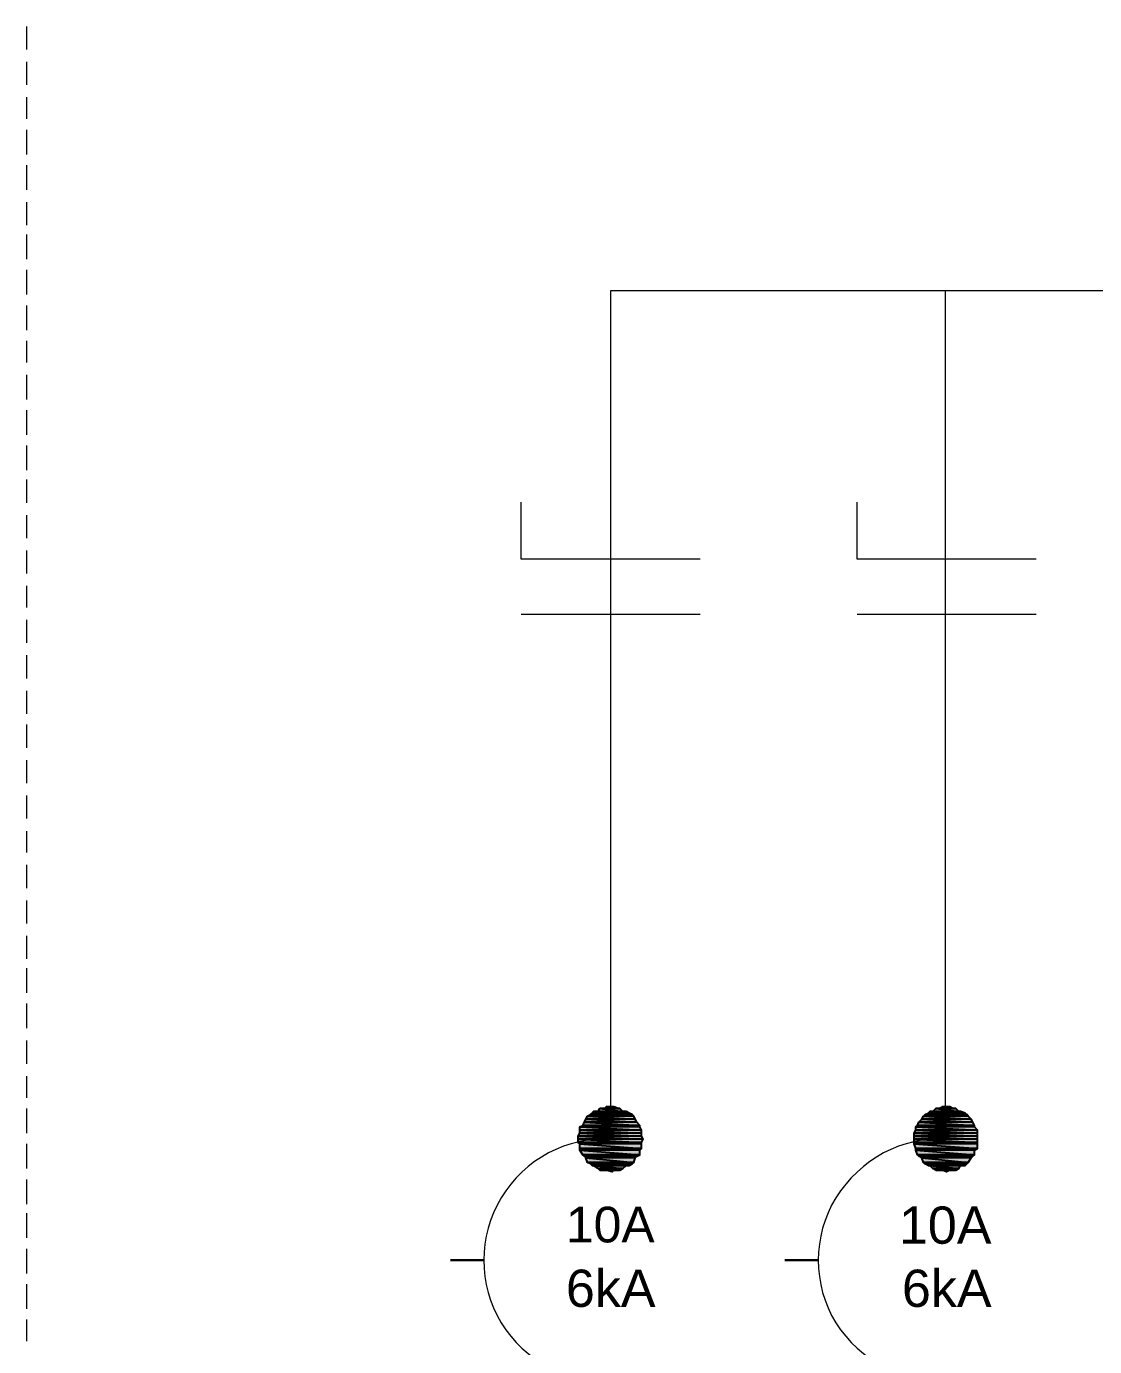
# Model space of a CAD drawing. Header units: millimetres. Extents: x 40 to 176, y -32 to 59.
# Drawn here: x 159.696 to 161.989, y 49.692 to 52.525 of the extents above; entities that cross this region are included whole.
import ezdxf

# ---------------------------------------------------------------- set-up
doc = ezdxf.new("R2010")
doc.units = ezdxf.units.MM
doc.layers.add('13 - Diagrama unifilar', color=7, linetype='Continuous', lineweight=30)
doc.styles.add('Arial0', font='arial.ttf', dxfattribs={"height": 3.14658})

msp = doc.modelspace()

# ---------------------------------------------------------------- hatches: boundary and pattern name
at = {"layer": '13 - Diagrama unifilar', "true_color": 0x000007}
h = msp.add_hatch(color=7, dxfattribs=at)
h.paths.add_polyline_path([(160.9568, 50.2061), (160.9403, 50.2061), (160.9667, 50.2028)])
h.paths.add_polyline_path([(160.9403, 50.2061), (160.9667, 50.2028), (160.937, 50.2028)])
h = msp.add_hatch(color=7, dxfattribs=at)
h.paths.add_polyline_path([(161.6779, 50.2061), (161.6614, 50.2061), (161.6846, 50.2028)])
h.paths.add_polyline_path([(161.6614, 50.2061), (161.6846, 50.2028), (161.6548, 50.2028)])
h = msp.add_hatch(color=7, dxfattribs=at)
h.paths.add_polyline_path([(161.0031, 50.1796), (160.8973, 50.1796), (161.0064, 50.173)])
h.paths.add_polyline_path([(160.8973, 50.1796), (161.0064, 50.173), (160.894, 50.173)])
h = msp.add_hatch(color=7, dxfattribs=at)
h.paths.add_polyline_path([(160.9998, 50.1862), (160.9006, 50.1862), (161.0031, 50.1796)])
h.paths.add_polyline_path([(160.9006, 50.1862), (161.0031, 50.1796), (160.8973, 50.1796)])
h = msp.add_hatch(color=7, dxfattribs=at)
h.paths.add_polyline_path([(160.9965, 50.1895), (160.9072, 50.1895), (160.9998, 50.1862)])
h.paths.add_polyline_path([(160.9072, 50.1895), (160.9998, 50.1862), (160.9006, 50.1862)])
h = msp.add_hatch(color=7, dxfattribs=at)
h.paths.add_polyline_path([(160.9899, 50.1928), (160.9105, 50.1928), (160.9965, 50.1895)])
h.paths.add_polyline_path([(160.9105, 50.1928), (160.9965, 50.1895), (160.9072, 50.1895)])
h = msp.add_hatch(color=7, dxfattribs=at)
h.paths.add_polyline_path([(160.9833, 50.1962), (160.9138, 50.1962), (160.9899, 50.1928)])
h.paths.add_polyline_path([(160.9138, 50.1962), (160.9899, 50.1928), (160.9105, 50.1928)])
h = msp.add_hatch(color=7, dxfattribs=at)
h.paths.add_polyline_path([(160.97, 50.2028), (160.927, 50.2028), (160.9767, 50.1962)])
h.paths.add_polyline_path([(160.927, 50.2028), (160.9767, 50.1962), (160.9237, 50.1962)])
h = msp.add_hatch(color=7, dxfattribs=at)
h.paths.add_polyline_path([(161.7243, 50.1796), (161.6184, 50.1796), (161.7276, 50.173)])
h.paths.add_polyline_path([(161.6184, 50.1796), (161.7276, 50.173), (161.6118, 50.173)])
h = msp.add_hatch(color=7, dxfattribs=at)
h.paths.add_polyline_path([(161.7176, 50.1862), (161.6217, 50.1862), (161.7243, 50.1796)])
h.paths.add_polyline_path([(161.6217, 50.1862), (161.7243, 50.1796), (161.6184, 50.1796)])
h = msp.add_hatch(color=7, dxfattribs=at)
h.paths.add_polyline_path([(161.7143, 50.1895), (161.625, 50.1895), (161.7176, 50.1862)])
h.paths.add_polyline_path([(161.625, 50.1895), (161.7176, 50.1862), (161.6217, 50.1862)])
h = msp.add_hatch(color=7, dxfattribs=at)
h.paths.add_polyline_path([(161.711, 50.1928), (161.6316, 50.1928), (161.7143, 50.1895)])
h.paths.add_polyline_path([(161.6316, 50.1928), (161.7143, 50.1895), (161.625, 50.1895)])
h = msp.add_hatch(color=7, dxfattribs=at)
h.paths.add_polyline_path([(161.7011, 50.1962), (161.6349, 50.1962), (161.711, 50.1928)])
h.paths.add_polyline_path([(161.6349, 50.1962), (161.711, 50.1928), (161.6316, 50.1928)])
h = msp.add_hatch(color=7, dxfattribs=at)
h.paths.add_polyline_path([(161.6912, 50.2028), (161.6482, 50.2028), (161.6978, 50.1962)])
h.paths.add_polyline_path([(161.6482, 50.2028), (161.6978, 50.1962), (161.6416, 50.1962)])
h = msp.add_hatch(color=7, dxfattribs=at)
h.paths.add_polyline_path([(161.0163, 50.1498), (160.884, 50.1498), (161.0163, 50.1432)])
h.paths.add_polyline_path([(160.884, 50.1498), (161.0163, 50.1432), (160.8807, 50.1432)])
h = msp.add_hatch(color=7, dxfattribs=at)
h.paths.add_polyline_path([(161.013, 50.1664), (160.8906, 50.1664), (161.013, 50.1631)])
h.paths.add_polyline_path([(160.8906, 50.1664), (161.013, 50.1631), (160.884, 50.1631)])
h = msp.add_hatch(color=7, dxfattribs=at)
h.paths.add_polyline_path([(161.013, 50.1631), (160.884, 50.1631), (161.0163, 50.1565)])
h.paths.add_polyline_path([(160.884, 50.1631), (161.0163, 50.1565), (160.884, 50.1565)])
h = msp.add_hatch(color=7, dxfattribs=at)
h.paths.add_polyline_path([(161.0163, 50.1565), (160.884, 50.1565), (161.0163, 50.1498)])
h.paths.add_polyline_path([(160.884, 50.1565), (161.0163, 50.1498), (160.884, 50.1498)])
h = msp.add_hatch(color=7, dxfattribs=at)
h.paths.add_polyline_path([(161.0064, 50.173), (160.894, 50.173), (161.013, 50.1664)])
h.paths.add_polyline_path([(160.894, 50.173), (161.013, 50.1664), (160.8906, 50.1664)])
h = msp.add_hatch(color=7, dxfattribs=at)
h.paths.add_polyline_path([(161.7375, 50.1565), (161.6052, 50.1565), (161.7375, 50.1498)])
h.paths.add_polyline_path([(161.6052, 50.1565), (161.7375, 50.1498), (161.6019, 50.1498)])
h = msp.add_hatch(color=7, dxfattribs=at)
h.paths.add_polyline_path([(161.7375, 50.1498), (161.6019, 50.1498), (161.7375, 50.1432)])
h.paths.add_polyline_path([(161.6019, 50.1498), (161.7375, 50.1432), (161.6019, 50.1432)])
h = msp.add_hatch(color=7, dxfattribs=at)
h.paths.add_polyline_path([(161.7309, 50.1664), (161.6085, 50.1664), (161.7309, 50.1631)])
h.paths.add_polyline_path([(161.6085, 50.1664), (161.7309, 50.1631), (161.6052, 50.1631)])
h = msp.add_hatch(color=7, dxfattribs=at)
h.paths.add_polyline_path([(161.7309, 50.1631), (161.6052, 50.1631), (161.7375, 50.1565)])
h.paths.add_polyline_path([(161.6052, 50.1631), (161.7375, 50.1565), (161.6052, 50.1565)])
h = msp.add_hatch(color=7, dxfattribs=at)
h.paths.add_polyline_path([(161.7276, 50.173), (161.6118, 50.173), (161.7309, 50.1664)])
h.paths.add_polyline_path([(161.6118, 50.173), (161.7309, 50.1664), (161.6085, 50.1664)])
h = msp.add_hatch(color=7, dxfattribs=at)
h.paths.add_polyline_path([(161.0163, 50.1432), (160.8807, 50.1432), (161.0197, 50.1366)])
h.paths.add_polyline_path([(160.8807, 50.1432), (161.0197, 50.1366), (160.8807, 50.1366)])
h = msp.add_hatch(color=7, dxfattribs=at)
h.paths.add_polyline_path([(161.0197, 50.1366), (160.8807, 50.1366), (161.0163, 50.13)])
h.paths.add_polyline_path([(160.8807, 50.1366), (161.0163, 50.13), (160.8807, 50.13)])
h = msp.add_hatch(color=7, dxfattribs=at)
h.paths.add_polyline_path([(161.0163, 50.13), (160.8807, 50.13), (161.0163, 50.1267)])
h.paths.add_polyline_path([(160.8807, 50.13), (161.0163, 50.1267), (160.884, 50.1267)])
h = msp.add_hatch(color=7, dxfattribs=at)
h.paths.add_polyline_path([(161.0163, 50.1267), (160.884, 50.1267), (161.0163, 50.1168)])
h.paths.add_polyline_path([(160.884, 50.1267), (161.0163, 50.1168), (160.884, 50.1168)])
h = msp.add_hatch(color=7, dxfattribs=at)
h.paths.add_polyline_path([(161.7375, 50.1432), (161.6019, 50.1432), (161.7375, 50.1366)])
h.paths.add_polyline_path([(161.6019, 50.1432), (161.7375, 50.1366), (161.6019, 50.1366)])
h = msp.add_hatch(color=7, dxfattribs=at)
h.paths.add_polyline_path([(161.7375, 50.1366), (161.6019, 50.1366), (161.7375, 50.13)])
h.paths.add_polyline_path([(161.6019, 50.1366), (161.7375, 50.13), (161.6019, 50.13)])
h = msp.add_hatch(color=7, dxfattribs=at)
h.paths.add_polyline_path([(161.7375, 50.13), (161.6019, 50.13), (161.7375, 50.1267)])
h.paths.add_polyline_path([(161.6019, 50.13), (161.7375, 50.1267), (161.6019, 50.1267)])
h = msp.add_hatch(color=7, dxfattribs=at)
h.paths.add_polyline_path([(161.7375, 50.1267), (161.6019, 50.1267), (161.7375, 50.1168)])
h.paths.add_polyline_path([(161.6019, 50.1267), (161.7375, 50.1168), (161.6052, 50.1168)])
h = msp.add_hatch(color=7, dxfattribs=at)
h.paths.add_polyline_path([(161.0163, 50.1168), (160.884, 50.1168), (161.013, 50.1135)])
h.paths.add_polyline_path([(160.884, 50.1168), (161.013, 50.1135), (160.884, 50.1135)])
h = msp.add_hatch(color=7, dxfattribs=at)
h.paths.add_polyline_path([(161.013, 50.1135), (160.884, 50.1135), (161.013, 50.1035)])
h.paths.add_polyline_path([(160.884, 50.1135), (161.013, 50.1035), (160.8906, 50.1035)])
h = msp.add_hatch(color=7, dxfattribs=at)
h.paths.add_polyline_path([(161.013, 50.1035), (160.8906, 50.1035), (161.0064, 50.1002)])
h.paths.add_polyline_path([(160.8906, 50.1035), (161.0064, 50.1002), (160.894, 50.1002)])
h = msp.add_hatch(color=7, dxfattribs=at)
h.paths.add_polyline_path([(161.0064, 50.1002), (160.894, 50.1002), (161.0031, 50.0969)])
h.paths.add_polyline_path([(160.894, 50.1002), (161.0031, 50.0969), (160.8973, 50.0969)])
h = msp.add_hatch(color=7, dxfattribs=at)
h.paths.add_polyline_path([(161.0031, 50.0969), (160.8973, 50.0969), (160.9998, 50.087)])
h.paths.add_polyline_path([(160.8973, 50.0969), (160.9998, 50.087), (160.9006, 50.087)])
h = msp.add_hatch(color=7, dxfattribs=at)
h.paths.add_polyline_path([(161.7375, 50.1168), (161.6052, 50.1168), (161.7309, 50.1135)])
h.paths.add_polyline_path([(161.6052, 50.1168), (161.7309, 50.1135), (161.6052, 50.1135)])
h = msp.add_hatch(color=7, dxfattribs=at)
h.paths.add_polyline_path([(161.7309, 50.1135), (161.6052, 50.1135), (161.7309, 50.1035)])
h.paths.add_polyline_path([(161.6052, 50.1135), (161.7309, 50.1035), (161.6085, 50.1035)])
h = msp.add_hatch(color=7, dxfattribs=at)
h.paths.add_polyline_path([(161.7309, 50.1035), (161.6085, 50.1035), (161.7276, 50.1002)])
h.paths.add_polyline_path([(161.6085, 50.1035), (161.7276, 50.1002), (161.6118, 50.1002)])
h = msp.add_hatch(color=7, dxfattribs=at)
h.paths.add_polyline_path([(161.7276, 50.1002), (161.6118, 50.1002), (161.7243, 50.0969)])
h.paths.add_polyline_path([(161.6118, 50.1002), (161.7243, 50.0969), (161.6184, 50.0969)])
h = msp.add_hatch(color=7, dxfattribs=at)
h.paths.add_polyline_path([(161.7243, 50.0969), (161.6184, 50.0969), (161.7176, 50.087)])
h.paths.add_polyline_path([(161.6184, 50.0969), (161.7176, 50.087), (161.6217, 50.087)])
h = msp.add_hatch(color=7, dxfattribs=at)
h.paths.add_polyline_path([(160.9998, 50.087), (160.9006, 50.087), (160.9965, 50.0837)])
h.paths.add_polyline_path([(160.9006, 50.087), (160.9965, 50.0837), (160.9072, 50.0837)])
h = msp.add_hatch(color=7, dxfattribs=at)
h.paths.add_polyline_path([(160.9965, 50.0837), (160.9072, 50.0837), (160.9899, 50.0804)])
h.paths.add_polyline_path([(160.9072, 50.0837), (160.9899, 50.0804), (160.9105, 50.0804)])
h = msp.add_hatch(color=7, dxfattribs=at)
h.paths.add_polyline_path([(160.9833, 50.0804), (160.9138, 50.0804), (160.9767, 50.0738)])
h.paths.add_polyline_path([(160.9138, 50.0804), (160.9767, 50.0738), (160.9237, 50.0738)])
h = msp.add_hatch(color=7, dxfattribs=at)
h.paths.add_polyline_path([(160.9767, 50.0738), (160.9237, 50.0738), (160.97, 50.0705)])
h.paths.add_polyline_path([(160.9237, 50.0738), (160.97, 50.0705), (160.927, 50.0705)])
h = msp.add_hatch(color=7, dxfattribs=at)
h.paths.add_polyline_path([(160.937, 50.0705), (160.9403, 50.0705), (160.9568, 50.0705)])
h.paths.add_polyline_path([(160.9403, 50.0705), (160.9568, 50.0705), (160.9535, 50.0671)])
h = msp.add_hatch(color=7, dxfattribs=at)
h.paths.add_polyline_path([(161.7176, 50.087), (161.6217, 50.087), (161.7143, 50.0837)])
h.paths.add_polyline_path([(161.6217, 50.087), (161.7143, 50.0837), (161.625, 50.0837)])
h = msp.add_hatch(color=7, dxfattribs=at)
h.paths.add_polyline_path([(161.7143, 50.0837), (161.625, 50.0837), (161.711, 50.0804)])
h.paths.add_polyline_path([(161.625, 50.0837), (161.711, 50.0804), (161.6316, 50.0804)])
h = msp.add_hatch(color=7, dxfattribs=at)
h.paths.add_polyline_path([(161.7011, 50.0804), (161.6349, 50.0804), (161.6978, 50.0738)])
h.paths.add_polyline_path([(161.6349, 50.0804), (161.6978, 50.0738), (161.6416, 50.0738)])
h = msp.add_hatch(color=7, dxfattribs=at)
h.paths.add_polyline_path([(161.6978, 50.0738), (161.6416, 50.0738), (161.6912, 50.0705)])
h.paths.add_polyline_path([(161.6416, 50.0738), (161.6912, 50.0705), (161.6482, 50.0705)])
h = msp.add_hatch(color=7, dxfattribs=at)
h.paths.add_polyline_path([(161.6548, 50.0705), (161.6614, 50.0705), (161.6779, 50.0705)])
h.paths.add_polyline_path([(161.6614, 50.0705), (161.6779, 50.0705), (161.6713, 50.0671)])

# ---------------------------------------------------------------- linework, layer by layer
at = {"layer": '13 - Diagrama unifilar'}
for p, q in [((160.6781, 49.8773), (160.6064, 49.8773)), ((161.3959, 49.8773), (161.3242, 49.8773))]:
    msp.add_line(p, q, dxfattribs=at)
at = {"layer": '13 - Diagrama unifilar', "color": 6, "linetype": 'Continuous', "lineweight": 9, "true_color": 0x000006}
for points in [[(159.6965, 52.525), (159.6965, 52.4754), (159.6965, 52.4754)], [(159.6965, 52.4489), (159.6965, 52.3993), (159.6965, 52.3993)], [(159.6965, 52.3728), (159.6965, 52.3265), (159.6965, 52.3265)], [(159.6965, 52.3033), (159.6965, 52.2504), (159.6965, 52.2504)], [(159.6965, 52.2273), (159.6965, 52.1743), (159.6965, 52.1743)], [(159.6965, 52.1479), (159.6965, 52.0982), (159.6965, 52.0982)], [(159.6965, 52.0784), (159.6965, 52.0255), (159.6965, 52.0255)], [(159.6965, 52.0023), (159.6965, 51.9494), (159.6965, 51.9494)], [(159.6965, 51.9262), (159.6965, 51.8733), (159.6965, 51.8733)], [(159.6965, 51.8501), (159.6965, 51.8038), (159.6965, 51.8038)], [(159.6965, 51.7774), (159.6965, 51.7244), (159.6965, 51.7244)], [(159.6965, 51.7013), (159.6965, 51.6484), (159.6965, 51.6484)], [(159.6965, 51.6252), (159.6965, 51.5723), (159.6965, 51.5723)], [(159.6965, 51.5524), (159.6965, 51.5028), (159.6965, 51.5028)], [(159.6965, 51.4763), (159.6965, 51.4267), (159.6965, 51.4267)], [(159.6965, 51.4003), (159.6965, 51.3506), (159.6965, 51.3506)], [(159.6965, 51.3242), (159.6965, 51.2779), (159.6965, 51.2779)], [(159.6965, 51.2514), (159.6965, 51.2018), (159.6965, 51.2018)], [(159.6965, 51.1753), (159.6965, 51.1257), (159.6965, 51.1257)], [(159.6965, 51.0992), (159.6965, 51.0496), (159.6965, 51.0496)], [(159.6965, 51.0265), (159.6965, 50.9768), (159.6965, 50.9768)], [(159.6965, 50.9504), (159.6965, 50.9008), (159.6965, 50.9008)], [(159.6965, 50.8743), (159.6965, 50.8247), (159.6965, 50.8247)], [(159.6965, 50.7982), (159.6965, 50.7519), (159.6965, 50.7519)], [(159.6965, 50.7254), (159.6965, 50.6758), (159.6965, 50.6758)], [(159.6965, 50.6493), (159.6965, 50.5997), (159.6965, 50.5997)], [(159.6965, 50.5733), (159.6965, 50.5236), (159.6965, 50.5236)], [(159.6965, 50.5038), (159.6965, 50.4509), (159.6965, 50.4509)], [(159.6965, 50.4277), (159.6965, 50.3748), (159.6965, 50.3748)], [(159.6965, 50.3483), (159.6965, 50.2987), (159.6965, 50.2987)], [(159.6965, 50.2722), (159.6965, 50.2259), (159.6965, 50.2259)], [(159.6965, 50.2028), (159.6965, 50.1498), (159.6965, 50.1498)], [(159.6965, 50.1267), (159.6965, 50.0738), (159.6965, 50.0738)], [(159.6965, 50.0506), (159.6965, 49.9977), (159.6965, 49.9977)], [(159.6965, 49.9778), (159.6965, 49.9249), (159.6965, 49.9249)], [(159.6965, 49.9017), (159.6965, 49.8488), (159.6965, 49.8488)], [(159.6965, 49.8257), (159.6965, 49.7727), (159.6965, 49.7727)], [(159.6965, 49.7496), (159.6965, 49.7033), (159.6965, 49.7033)]]:
    msp.add_lwpolyline(points, dxfattribs=at)
at = {"layer": '13 - Diagrama unifilar', "color": 7, "linetype": 'Continuous', "lineweight": 9, "true_color": 0x000007}
for points in [[(167.4239, 51.9573), (160.9502, 51.9573), (160.9502, 50.2061)], [(161.668, 51.9573), (161.668, 50.2061), (161.668, 50.2061)], [(161.1421, 51.3817), (160.9502, 51.3817), (160.7583, 51.3817), (160.7583, 51.5041)], [(161.8632, 51.3817), (161.668, 51.3817), (161.4795, 51.3817), (161.4795, 51.5041)], [(161.1421, 51.2626), (160.9502, 51.2626), (160.7583, 51.2626)], [(161.8632, 51.2626), (161.668, 51.2626), (161.4795, 51.2626)]]:
    msp.add_lwpolyline(points, dxfattribs=at)
at = {"layer": '13 - Diagrama unifilar', "color": 7, "linetype": 'Continuous', "lineweight": -2, "true_color": 0x000007}
for points in [[(160.9403, 50.2061), (160.9667, 50.2028), (160.937, 50.2028)], [(160.9535, 50.2061), (160.9568, 50.2061), (160.9403, 50.2061)], [(160.9568, 50.2061), (160.9403, 50.2061), (160.9667, 50.2028)], [(161.6614, 50.2061), (161.6846, 50.2028), (161.6548, 50.2028)], [(161.6713, 50.2061), (161.6779, 50.2061), (161.6614, 50.2061)], [(161.6779, 50.2061), (161.6614, 50.2061), (161.6846, 50.2028)], [(160.8973, 50.1796), (161.0064, 50.173), (160.894, 50.173)], [(160.9006, 50.1862), (161.0031, 50.1796), (160.8973, 50.1796)], [(161.0031, 50.1796), (160.8973, 50.1796), (161.0064, 50.173)], [(160.9072, 50.1895), (160.9998, 50.1862), (160.9006, 50.1862)], [(160.9998, 50.1862), (160.9006, 50.1862), (161.0031, 50.1796)], [(160.9105, 50.1928), (160.9965, 50.1895), (160.9072, 50.1895)], [(160.9965, 50.1895), (160.9072, 50.1895), (160.9998, 50.1862)], [(160.9138, 50.1962), (160.9899, 50.1928), (160.9105, 50.1928)], [(160.9899, 50.1928), (160.9105, 50.1928), (160.9965, 50.1895)], [(160.9237, 50.1962), (160.9833, 50.1962), (160.9138, 50.1962)], [(160.9833, 50.1962), (160.9138, 50.1962), (160.9899, 50.1928)], [(160.927, 50.2028), (160.9767, 50.1962), (160.9237, 50.1962)], [(160.9767, 50.1962), (160.9237, 50.1962), (160.9833, 50.1962)], [(160.937, 50.2028), (160.97, 50.2028), (160.927, 50.2028)], [(160.97, 50.2028), (160.927, 50.2028), (160.9767, 50.1962)], [(160.9667, 50.2028), (160.937, 50.2028), (160.97, 50.2028)], [(161.6184, 50.1796), (161.7276, 50.173), (161.6118, 50.173)], [(161.6217, 50.1862), (161.7243, 50.1796), (161.6184, 50.1796)], [(161.7243, 50.1796), (161.6184, 50.1796), (161.7276, 50.173)], [(161.625, 50.1895), (161.7176, 50.1862), (161.6217, 50.1862)], [(161.7176, 50.1862), (161.6217, 50.1862), (161.7243, 50.1796)], [(161.6316, 50.1928), (161.7143, 50.1895), (161.625, 50.1895)], [(161.7143, 50.1895), (161.625, 50.1895), (161.7176, 50.1862)], [(161.6349, 50.1962), (161.711, 50.1928), (161.6316, 50.1928)], [(161.711, 50.1928), (161.6316, 50.1928), (161.7143, 50.1895)], [(161.6416, 50.1962), (161.7011, 50.1962), (161.6349, 50.1962)], [(161.7011, 50.1962), (161.6349, 50.1962), (161.711, 50.1928)], [(161.6482, 50.2028), (161.6978, 50.1962), (161.6416, 50.1962)], [(161.6978, 50.1962), (161.6416, 50.1962), (161.7011, 50.1962)], [(161.6548, 50.2028), (161.6912, 50.2028), (161.6482, 50.2028)], [(161.6912, 50.2028), (161.6482, 50.2028), (161.6978, 50.1962)], [(161.6846, 50.2028), (161.6548, 50.2028), (161.6912, 50.2028)], [(160.884, 50.1498), (161.0163, 50.1432), (160.8807, 50.1432)], [(160.8906, 50.1664), (161.013, 50.1631), (160.884, 50.1631)], [(161.013, 50.1631), (160.884, 50.1631), (161.0163, 50.1565)], [(160.884, 50.1631), (161.0163, 50.1565), (160.884, 50.1565)], [(161.0163, 50.1565), (160.884, 50.1565), (161.0163, 50.1498)], [(160.884, 50.1565), (161.0163, 50.1498), (160.884, 50.1498)], [(161.0163, 50.1498), (160.884, 50.1498), (161.0163, 50.1432)], [(160.894, 50.173), (161.013, 50.1664), (160.8906, 50.1664)], [(161.013, 50.1664), (160.8906, 50.1664), (161.013, 50.1631)], [(161.0064, 50.173), (160.894, 50.173), (161.013, 50.1664)], [(161.6052, 50.1565), (161.7375, 50.1498), (161.6019, 50.1498)], [(161.7375, 50.1498), (161.6019, 50.1498), (161.7375, 50.1432)], [(161.6019, 50.1498), (161.7375, 50.1432), (161.6019, 50.1432)], [(161.6085, 50.1664), (161.7309, 50.1631), (161.6052, 50.1631)], [(161.7309, 50.1631), (161.6052, 50.1631), (161.7375, 50.1565)], [(161.6052, 50.1631), (161.7375, 50.1565), (161.6052, 50.1565)], [(161.7375, 50.1565), (161.6052, 50.1565), (161.7375, 50.1498)], [(161.6118, 50.173), (161.7309, 50.1664), (161.6085, 50.1664)], [(161.7309, 50.1664), (161.6085, 50.1664), (161.7309, 50.1631)], [(161.7276, 50.173), (161.6118, 50.173), (161.7309, 50.1664)], [(161.0163, 50.1432), (160.8807, 50.1432), (161.0197, 50.1366)], [(160.8807, 50.1432), (161.0197, 50.1366), (160.8807, 50.1366)], [(161.0197, 50.1366), (160.8807, 50.1366), (161.0163, 50.13)], [(160.8807, 50.1366), (161.0163, 50.13), (160.8807, 50.13)], [(161.0163, 50.13), (160.8807, 50.13), (161.0163, 50.1267)], [(160.8807, 50.13), (161.0163, 50.1267), (160.884, 50.1267)], [(161.0163, 50.1267), (160.884, 50.1267), (161.0163, 50.1168)], [(160.884, 50.1267), (161.0163, 50.1168), (160.884, 50.1168)], [(161.7375, 50.1432), (161.6019, 50.1432), (161.7375, 50.1366)], [(161.6019, 50.1432), (161.7375, 50.1366), (161.6019, 50.1366)], [(161.7375, 50.1366), (161.6019, 50.1366), (161.7375, 50.13)], [(161.6019, 50.1366), (161.7375, 50.13), (161.6019, 50.13)], [(161.7375, 50.13), (161.6019, 50.13), (161.7375, 50.1267)], [(161.6019, 50.13), (161.7375, 50.1267), (161.6019, 50.1267)], [(161.7375, 50.1267), (161.6019, 50.1267), (161.7375, 50.1168)], [(161.6019, 50.1267), (161.7375, 50.1168), (161.6052, 50.1168)], [(161.0163, 50.1168), (160.884, 50.1168), (161.013, 50.1135)], [(160.884, 50.1168), (161.013, 50.1135), (160.884, 50.1135)], [(161.013, 50.1135), (160.884, 50.1135), (161.013, 50.1035)], [(160.884, 50.1135), (161.013, 50.1035), (160.8906, 50.1035)], [(161.013, 50.1035), (160.8906, 50.1035), (161.0064, 50.1002)], [(160.8906, 50.1035), (161.0064, 50.1002), (160.894, 50.1002)], [(161.0064, 50.1002), (160.894, 50.1002), (161.0031, 50.0969)], [(160.894, 50.1002), (161.0031, 50.0969), (160.8973, 50.0969)], [(161.0031, 50.0969), (160.8973, 50.0969), (160.9998, 50.087)], [(160.8973, 50.0969), (160.9998, 50.087), (160.9006, 50.087)], [(161.7375, 50.1168), (161.6052, 50.1168), (161.7309, 50.1135)], [(161.6052, 50.1168), (161.7309, 50.1135), (161.6052, 50.1135)], [(161.7309, 50.1135), (161.6052, 50.1135), (161.7309, 50.1035)], [(161.6052, 50.1135), (161.7309, 50.1035), (161.6085, 50.1035)], [(161.7309, 50.1035), (161.6085, 50.1035), (161.7276, 50.1002)], [(161.6085, 50.1035), (161.7276, 50.1002), (161.6118, 50.1002)], [(161.7276, 50.1002), (161.6118, 50.1002), (161.7243, 50.0969)], [(161.6118, 50.1002), (161.7243, 50.0969), (161.6184, 50.0969)], [(161.7243, 50.0969), (161.6184, 50.0969), (161.7176, 50.087)], [(161.6184, 50.0969), (161.7176, 50.087), (161.6217, 50.087)], [(160.9998, 50.087), (160.9006, 50.087), (160.9965, 50.0837)], [(160.9006, 50.087), (160.9965, 50.0837), (160.9072, 50.0837)], [(160.9965, 50.0837), (160.9072, 50.0837), (160.9899, 50.0804)], [(160.9072, 50.0837), (160.9899, 50.0804), (160.9105, 50.0804)], [(160.9899, 50.0804), (160.9105, 50.0804), (160.9833, 50.0804)], [(160.9105, 50.0804), (160.9833, 50.0804), (160.9138, 50.0804)], [(160.9833, 50.0804), (160.9138, 50.0804), (160.9767, 50.0738)], [(160.9138, 50.0804), (160.9767, 50.0738), (160.9237, 50.0738)], [(160.9767, 50.0738), (160.9237, 50.0738), (160.97, 50.0705)], [(160.9237, 50.0738), (160.97, 50.0705), (160.927, 50.0705)], [(160.97, 50.0705), (160.927, 50.0705), (160.9667, 50.0705)], [(160.927, 50.0705), (160.9667, 50.0705), (160.937, 50.0705)], [(160.937, 50.0705), (160.9403, 50.0705), (160.9568, 50.0705)], [(160.937, 50.0705), (160.9667, 50.0705), (160.9568, 50.0705)], [(160.9403, 50.0705), (160.9568, 50.0705), (160.9535, 50.0671)], [(161.7176, 50.087), (161.6217, 50.087), (161.7143, 50.0837)], [(161.6217, 50.087), (161.7143, 50.0837), (161.625, 50.0837)], [(161.7143, 50.0837), (161.625, 50.0837), (161.711, 50.0804)], [(161.625, 50.0837), (161.711, 50.0804), (161.6316, 50.0804)], [(161.711, 50.0804), (161.6316, 50.0804), (161.7011, 50.0804)], [(161.6316, 50.0804), (161.7011, 50.0804), (161.6349, 50.0804)], [(161.7011, 50.0804), (161.6349, 50.0804), (161.6978, 50.0738)], [(161.6349, 50.0804), (161.6978, 50.0738), (161.6416, 50.0738)], [(161.6978, 50.0738), (161.6416, 50.0738), (161.6912, 50.0705)], [(161.6416, 50.0738), (161.6912, 50.0705), (161.6482, 50.0705)], [(161.6912, 50.0705), (161.6482, 50.0705), (161.6846, 50.0705)], [(161.6482, 50.0705), (161.6846, 50.0705), (161.6548, 50.0705)], [(161.6548, 50.0705), (161.6614, 50.0705), (161.6779, 50.0705)], [(161.6548, 50.0705), (161.6846, 50.0705), (161.6779, 50.0705)], [(161.6614, 50.0705), (161.6779, 50.0705), (161.6713, 50.0671)]]:
    msp.add_lwpolyline(points, close=True, dxfattribs=at)
at = {"layer": '13 - Diagrama unifilar', "color": 7, "linetype": 'Continuous', "lineweight": 9, "true_color": 0x000007}
for points in [[(160.9535, 50.1366), (160.8576, 50.1432), (160.7649, 50.0936), (160.7153, 50.0109), (160.7153, 50.0109), (160.6657, 49.9282), (160.6657, 49.8257), (160.7153, 49.743), (160.7153, 49.743), (160.7649, 49.6603), (160.8576, 49.614), (160.9535, 49.6173)], [(161.6713, 50.1366), (161.5754, 50.1432), (161.4861, 50.0936), (161.4332, 50.0109), (161.4332, 50.0109), (161.3835, 49.9282), (161.3835, 49.8257), (161.4332, 49.743), (161.4332, 49.743), (161.4861, 49.6603), (161.5754, 49.614), (161.6713, 49.6173)]]:
    msp.add_open_spline(points, degree=3, knots=[0, 0, 0, 0, 0.083333, 0.083333, 0.083333, 0.083334, 0.166667, 0.166667, 0.166667, 0.166668, 1, 1, 1, 1], dxfattribs=at)

# ---------------------------------------------------------------- texts
at = {"layer": '13 - Diagrama unifilar', "color": 7, "true_color": 0x000007, "style": 'Arial0'}
for s, height, p in [('10A', 0.07662, (160.8543, 49.9153)), ('10A', 0.08001, (161.5688, 49.9124)), ('6kA', 0.0799, (160.8543, 49.7769)), ('6kA', 0.0799, (161.5754, 49.7769))]:
    msp.add_text(s, height=height, dxfattribs=at).set_placement(p)

doc.saveas('drawing.dxf')
